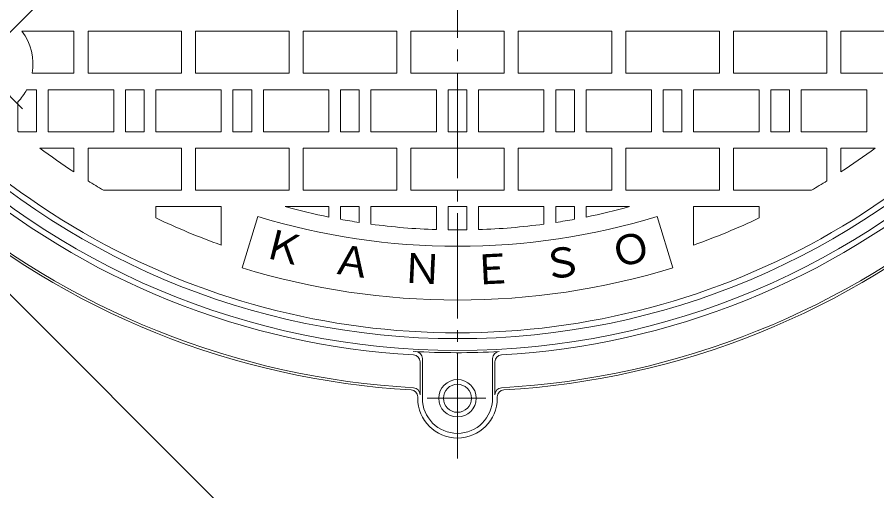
# Model space of a CAD drawing. Units: millimetres, scale not verified. Extents: x -906 to 950, y -675 to 701.
# Drawn here: x -555.5 to -187.9, y -54.8 to 147.8 of the extents above; entities that cross this region are included whole.
import ezdxf
from ezdxf.enums import TextEntityAlignment as Align

# ---------------------------------------------------------------- set-up
doc = ezdxf.new("R2010")
doc.units = ezdxf.units.MM
doc.header["$LTSCALE"] = 5
doc.linetypes.add('CHAIN1', pattern=[8, 5, -1, 1, -1])
doc.linetypes.add('CHAIN2', pattern=[12, 9, -1, 1, -1])
for name, color, linetype, lineweight in [('E-0', 4, 'Continuous', 9), ('E-1', 2, 'Continuous', 9), ('E-2', 3, 'Continuous', 9), ('E-4', 7, 'Continuous', 9)]:
    doc.layers.add(name, color=color, linetype=linetype, lineweight=lineweight)
doc.styles.add('ＭＳ ゴシック', font='')
doc.styles.get('ＭＳ ゴシック').set_extended_font_data('MS Gothic')

msp = doc.modelspace()

# ---------------------------------------------------------------- linework, layer by layer
at = {"layer": 'E-0', "color": 7, "linetype": 'CHAIN2'}
for p, q in [((-367.261, -41.018), (-367.261, 701.266)), ((-367.261, 332.798), (-679.133, 20.928))]:
    msp.add_line(p, q, dxfattribs=at)
at = {"layer": 'E-1'}
for p, q in [((-383.261, -13.681), (-383.261, 0.341)), ((-382.261, -15.202), (-382.261, 1.787)), ((-352.261, -15.202), (-352.261, 1.787)), ((-351.261, -13.681), (-351.261, 0.341)), ((-384.261, -14.627), (-384.261, -15.202)), ((-350.261, -14.627), (-350.261, -15.202))]:
    msp.add_line(p, q, dxfattribs=at)
at = {"layer": 'E-1', "linetype": 'CHAIN1'}
msp.add_line((-380.181, -15.202), (-354.341, -15.202), dxfattribs=at)
at = {"layer": 'E-1'}
for radius in [8, 6]:
    msp.add_circle((-367.261, -15.202), radius, dxfattribs=at)
for centre, radius, start, end in [((-367.261, 332.798), 327.5, 179.99994, 359.99991), ((-367.261, 332.798), 322.5, 179.99994, 359.99991), ((-367.261, 332.798), 330, 229.44342, 266.73052), ((-367.261, 332.798), 330, 273.27091, 310.55631), ((-367.261, 332.798), 345, 229.3671, 266.70532), ((-367.261, 332.798), 344, 229.3671, 266.86254), ((-367.261, 332.798), 344, 273.1388, 310.63263), ((-367.261, 332.798), 345, 273.29468, 310.63263), ((-367.261, 332.798), 328.5, 266.69251, 273.11261), ((-385.261, 1.787), 3, 359.99997, 86.88736), ((-349.261, 1.787), 3, 93.11261, 180), ((-386.261, 0.341), 3, 359.99997, 86.72906), ((-348.261, 0.341), 3, 93.27091, 180), ((-386.261, -13.681), 3, 359.99997, 86.86117), ((-348.261, -13.681), 3, 93.1388, 180), ((-387.261, -14.627), 3, 0.00015, 86.70622), ((-387.261, -14.627), 3, 0.00012, 86.70619), ((-347.261, -14.627), 3, 93.29378, 179.99985), ((-367.261, -15.202), 17, 180, 0), ((-367.261, -15.202), 15, 180, 0)]:
    msp.add_arc(centre, radius, start, end, dxfattribs=at)
at = {"layer": 'E-2', "linetype": 'CHAIN1'}
msp.add_line((-553.241, 108.656), (-591.404, 146.819), dxfattribs=at)
at = {"layer": 'E-2'}
for p, q in [((-531.262, 141.798), (-553.493, 141.798)), ((-531.262, 141.798), (-531.262, 123.799)), ((-485.262, 141.798), (-525.262, 141.798)), ((-485.262, 141.798), (-485.262, 123.798)), ((-439.262, 141.798), (-479.262, 141.798)), ((-439.262, 141.798), (-439.262, 123.798)), ((-393.262, 141.798), (-433.262, 141.798)), ((-393.262, 141.798), (-393.262, 123.798)), ((-387.262, 141.798), (-347.262, 141.798)), ((-387.262, 141.798), (-387.262, 123.798)), ((-347.262, 141.798), (-347.262, 123.798)), ((-341.262, 141.798), (-341.262, 123.798)), ((-341.262, 141.798), (-301.262, 141.798)), ((-295.262, 141.798), (-295.262, 123.798)), ((-295.262, 141.798), (-255.262, 141.798)), ((-249.262, 141.798), (-249.262, 123.798)), ((-249.262, 141.798), (-209.262, 141.798)), ((-203.262, 141.798), (-203.262, 123.798)), ((-203.262, 141.798), (-181.03, 141.797)), ((-549.155, 123.799), (-531.262, 123.799)), ((-387.262, 123.798), (-347.262, 123.798)), ((-185.368, 123.798), (-203.262, 123.798)), ((-551.524, 116.798), (-547.262, 116.798)), ((-547.262, 98.798), (-547.262, 116.798)), ((-542.262, 98.798), (-542.262, 116.798)), ((-514.262, 116.798), (-542.262, 116.798)), ((-514.262, 98.798), (-514.262, 116.798)), ((-509.262, 98.798), (-509.262, 116.798)), ((-509.262, 116.798), (-501.262, 116.798)), ((-501.262, 98.798), (-501.262, 116.798)), ((-496.262, 98.798), (-496.262, 116.798)), ((-468.262, 116.798), (-496.262, 116.798)), ((-468.262, 98.798), (-468.262, 116.798)), ((-463.262, 98.798), (-463.262, 116.798)), ((-463.262, 116.798), (-455.262, 116.798)), ((-455.262, 98.798), (-455.262, 116.798)), ((-450.262, 98.798), (-450.262, 116.798)), ((-422.262, 116.798), (-450.262, 116.798)), ((-422.262, 98.798), (-422.262, 116.798)), ((-417.262, 98.798), (-417.262, 116.798)), ((-417.262, 116.798), (-409.262, 116.798)), ((-409.262, 98.798), (-409.262, 116.798)), ((-404.262, 98.798), (-404.262, 116.798)), ((-376.262, 116.798), (-404.262, 116.798)), ((-376.262, 98.798), (-376.262, 116.798)), ((-371.262, 116.798), (-363.262, 116.798)), ((-371.262, 98.798), (-371.262, 116.798)), ((-363.262, 98.798), (-363.262, 116.798)), ((-358.262, 116.798), (-330.262, 116.798)), ((-358.262, 98.798), (-358.262, 116.798)), ((-330.262, 98.798), (-330.262, 116.798)), ((-325.262, 98.798), (-325.262, 116.798)), ((-317.262, 116.798), (-325.262, 116.798)), ((-317.262, 98.798), (-317.262, 116.798)), ((-312.262, 116.798), (-284.262, 116.798)), ((-312.262, 98.798), (-312.262, 116.798)), ((-284.262, 98.798), (-284.262, 116.798)), ((-279.262, 98.798), (-279.262, 116.798)), ((-271.262, 116.798), (-279.262, 116.798)), ((-271.262, 98.798), (-271.262, 116.798)), ((-266.262, 116.798), (-238.262, 116.798)), ((-266.262, 98.798), (-266.262, 116.798)), ((-238.262, 98.798), (-238.262, 116.798)), ((-233.262, 98.798), (-233.262, 116.798)), ((-225.262, 116.798), (-233.262, 116.798)), ((-225.262, 98.798), (-225.262, 116.798)), ((-220.262, 116.798), (-192.262, 116.798)), ((-220.262, 98.798), (-220.262, 116.798)), ((-192.262, 98.798), (-192.262, 116.798)), ((-555.262, 99.012), (-555.262, 111.576)), ((-554.996, 98.798), (-547.262, 98.798)), ((-514.262, 98.798), (-542.262, 98.798)), ((-509.262, 98.798), (-501.262, 98.798)), ((-468.262, 98.798), (-496.262, 98.798)), ((-463.262, 98.798), (-455.262, 98.798)), ((-422.262, 98.798), (-450.262, 98.798)), ((-417.262, 98.798), (-409.262, 98.798)), ((-376.262, 98.798), (-404.262, 98.798)), ((-371.262, 98.798), (-363.262, 98.798)), ((-358.262, 98.798), (-330.262, 98.798)), ((-317.262, 98.798), (-325.262, 98.798)), ((-312.262, 98.798), (-284.262, 98.798)), ((-271.262, 98.798), (-279.262, 98.798)), ((-266.262, 98.798), (-238.262, 98.798)), ((-225.262, 98.798), (-233.262, 98.798)), ((-220.262, 98.798), (-192.262, 98.798)), ((-531.262, 91.798), (-545.921, 91.798)), ((-531.262, 91.798), (-531.262, 81.593)), ((-485.262, 91.798), (-525.262, 91.798)), ((-525.262, 91.798), (-525.262, 77.776)), ((-485.262, 91.798), (-485.262, 73.798)), ((-439.262, 91.798), (-479.262, 91.798)), ((-439.262, 91.798), (-439.262, 73.798)), ((-393.262, 91.798), (-433.262, 91.798)), ((-393.262, 91.798), (-393.262, 73.798)), ((-387.262, 91.798), (-347.262, 91.798)), ((-387.262, 91.798), (-387.262, 73.798)), ((-347.262, 91.798), (-347.262, 73.798)), ((-341.262, 91.798), (-341.262, 73.798)), ((-341.262, 91.798), (-301.262, 91.798)), ((-295.262, 91.798), (-295.262, 73.798)), ((-295.262, 91.798), (-255.262, 91.798)), ((-249.262, 91.798), (-249.262, 73.798)), ((-249.262, 91.798), (-209.262, 91.798)), ((-209.262, 91.798), (-209.262, 77.776)), ((-203.262, 91.798), (-188.603, 91.798)), ((-203.262, 91.798), (-203.262, 81.592)), ((-518.653, 73.798), (-485.262, 73.798)), ((-387.262, 73.798), (-347.262, 73.798)), ((-215.871, 73.798), (-249.262, 73.798)), ((-468.262, 66.798), (-496.262, 66.798)), ((-496.262, 61.949), (-496.262, 66.798)), ((-468.262, 50.311), (-468.262, 66.798)), ((-422.262, 66.798), (-440.883, 66.798)), ((-422.262, 62.334), (-422.262, 66.798)), ((-417.262, 66.798), (-409.262, 66.798)), ((-417.262, 61.365), (-417.262, 66.798)), ((-409.262, 60.012), (-409.262, 66.798)), ((-376.262, 66.798), (-404.262, 66.798)), ((-404.262, 59.289), (-404.262, 66.798)), ((-376.262, 56.944), (-376.262, 66.798)), ((-371.262, 66.798), (-363.262, 66.798)), ((-371.262, 56.827), (-371.262, 66.798)), ((-363.262, 56.827), (-363.262, 66.798)), ((-358.262, 66.798), (-330.262, 66.798)), ((-358.262, 56.944), (-358.262, 66.798)), ((-330.262, 59.289), (-330.262, 66.798)), ((-317.262, 66.798), (-325.262, 66.798)), ((-325.262, 60.012), (-325.262, 66.798)), ((-317.262, 61.364), (-317.262, 66.798)), ((-312.262, 62.333), (-312.262, 66.798)), ((-312.262, 66.798), (-293.641, 66.798)), ((-266.262, 66.798), (-238.262, 66.798)), ((-266.262, 50.31), (-266.262, 66.798)), ((-238.262, 61.949), (-238.262, 66.798)), ((-452.634, 62.556), (-459.358, 40.561)), ((-281.889, 62.556), (-275.165, 40.561))]:
    msp.add_line(p, q, dxfattribs=at)
for points in [[(-525.262, 141.798), (-525.262, 123.799), (-485.262, 123.798)], [(-479.262, 141.798), (-479.262, 123.798), (-439.262, 123.798)], [(-433.262, 141.798), (-433.262, 123.798), (-393.262, 123.798)], [(-301.262, 141.798), (-301.262, 123.798), (-341.262, 123.798)], [(-255.262, 141.798), (-255.262, 123.798), (-295.262, 123.798)], [(-209.262, 141.798), (-209.262, 123.798), (-249.262, 123.798)], [(-479.262, 91.798), (-479.262, 73.798), (-439.262, 73.798)], [(-433.262, 91.798), (-433.262, 73.798), (-393.262, 73.798)], [(-301.262, 91.798), (-301.262, 73.798), (-341.262, 73.798)], [(-255.262, 91.798), (-255.262, 73.798), (-295.262, 73.798)]]:
    msp.add_lwpolyline(points, dxfattribs=at)
for centre, radius, start, end in [((-367.261, 332.798), 320, 179.99993, 359.99993), ((-572.323, 127.737), 23.5, 350.35123, 36.75097), ((-572.323, 127.737), 23.5, 316.55088, 332.25852), ((-367.261, 332.798), 300, 231.19522, 231.2604), ((-367.261, 332.798), 300, 233.44944, 236.86127), ((-367.261, 332.798), 300, 303.13851, 306.55034), ((-367.261, 332.798), 300, 238.21939, 239.69265), ((-367.261, 332.798), 300, 300.30713, 301.78038), ((-367.261, 332.798), 276, 254.52936, 258.50528), ((-367.261, 332.798), 276, 281.4945, 285.47042), ((-367.261, 341.797), 292, 253.00002, 269.99985), ((-367.261, 341.797), 292, 269.99989, 287), ((-367.261, 332.798), 300, 244.53235, 250.32599), ((-367.261, 332.798), 276, 259.56257, 261.24698), ((-367.261, 332.798), 276, 262.29577, 268.1312), ((-367.261, 332.798), 276, 271.86858, 277.70401), ((-367.261, 332.798), 276, 278.7528, 280.43721), ((-367.261, 332.798), 300, 289.67379, 295.46743), ((-367.261, 332.798), 276, 269.1695, 270.83028), ((-367.261, 341.797), 315, 253.00002, 286.99998)]:
    msp.add_arc(centre, radius, start, end, dxfattribs=at)
at = {"layer": 'E-4'}
msp.add_line((-326.001, -203.437), (-607.678, 78.24), dxfattribs=at)

# ---------------------------------------------------------------- texts
at = {"layer": 'E-2', "color": 7, "style": 'ＭＳ ゴシック'}
for s, rotation, p in [('Ｋ', 345.833, (-452.399, 41.716)), ('Ｏ', 14.167, (-299.092, 36.508)), ('Ａ', 351.5, (-422.246, 34.6)), ('Ｓ', 8.5, (-329.658, 31.454)), ('Ｎ', 357.167, (-391.538, 30.496)), ('Ｅ', 2.833, (-360.574, 29.444))]:
    msp.add_text(s, height=12.83, rotation=rotation, dxfattribs=at).set_placement(p, align=Align.BOTTOM_LEFT)

doc.saveas('drawing.dxf')
